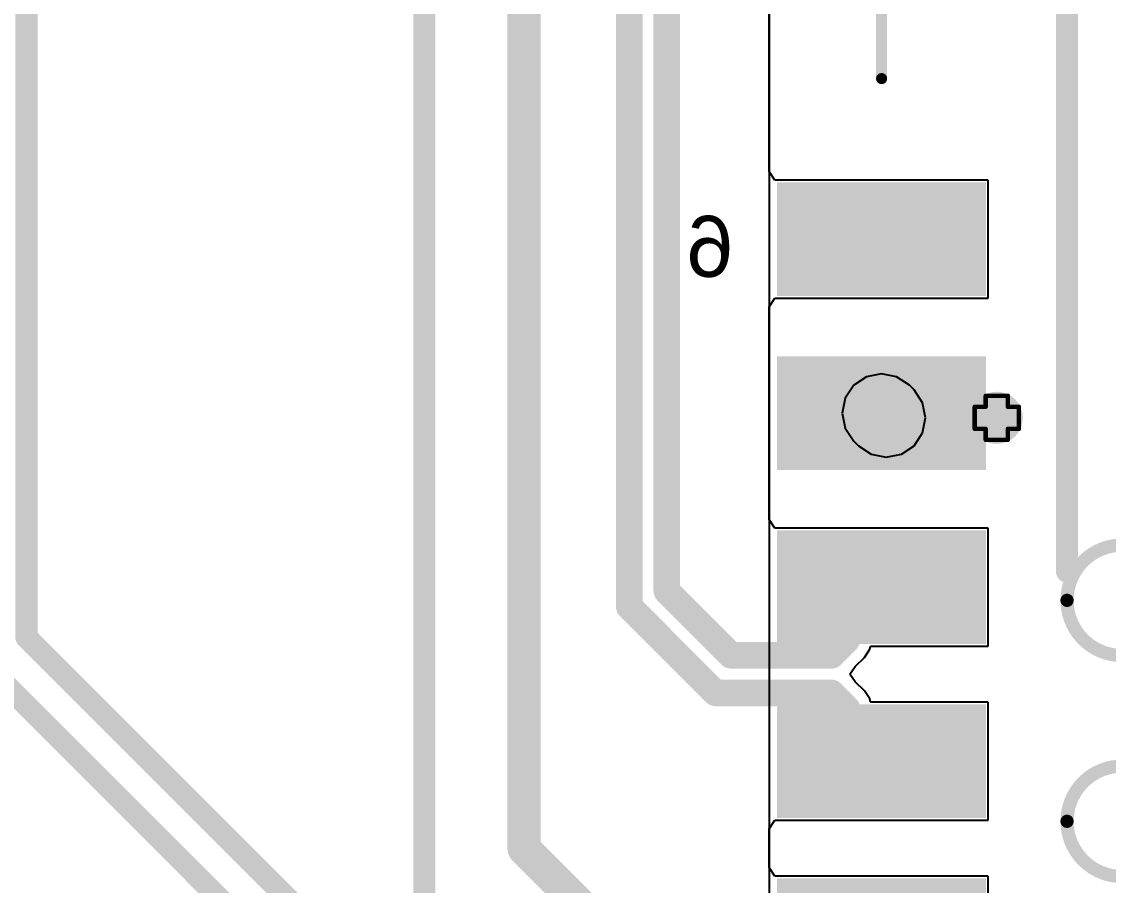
# Model space of a CAD drawing. Header units: inches. Extents: x -25 to 271, y -41 to 15.
# Drawn here: x 16.37 to 28.87, y -21.07 to -11.14 of the extents above; entities that cross this region are included whole.
import ezdxf

# ---------------------------------------------------------------- set-up
doc = ezdxf.new("R2010")
doc.units = ezdxf.units.IN
for name, color, linetype in [('Bottom Layer', 5, 'Continuous'), ('Bottom Overlay', 54, 'Continuous'), ('Bottom Paste', 16, 'Continuous'), ('Bottom Solder', 6, 'Continuous'), ('Dimensions', 6, 'Continuous'), ('Drill Drawing', 1, 'Continuous'), ('Top Layer', 1, 'Continuous'), ('Via Holes', 16, 'Continuous')]:
    doc.layers.add(name, color=color, linetype=linetype)
doc.styles.add('Arial', font='', dxfattribs={"height": 0.2})
doc.styles.get('Arial').set_extended_font_data('Arial')

# ---------------------------------------------------------------- blocks, each defined once
blk = doc.blocks.new('BL_R8812AF1_B_14')
at = {"layer": 'Bottom Layer'}
for points in [[(-14.6, 1.55), (-12.4, 1.55), (-12.4, 0.45), (-14.6, 0.45)], [(-14.6, -0.45), (-12.4, -0.45), (-12.4, -1.55), (-14.6, -1.55)], [(-14.6, -2.45), (-12.4, -2.45), (-12.4, -3.55), (-14.6, -3.55)], [(-14.6, -4.45), (-12.4, -4.45), (-12.4, -5.55), (-14.6, -5.55)]]:
    blk.add_hatch(color=5, dxfattribs=at).paths.add_polyline_path(points)
at = {"layer": 'Bottom Paste'}
for points in [[(-14.6, 1.55), (-12.4, 1.55), (-12.4, 0.45), (-14.6, 0.45)], [(-14.6, -0.45), (-12.4, -0.45), (-12.4, -1.55), (-14.6, -1.55)], [(-14.6, -2.45), (-12.4, -2.45), (-12.4, -3.55), (-14.6, -3.55)], [(-14.6, -4.45), (-12.4, -4.45), (-12.4, -5.55), (-14.6, -5.55)]]:
    blk.add_hatch(color=16, dxfattribs=at).paths.add_polyline_path(points)
at = {"layer": 'Bottom Solder'}
for points in [[(-14.702, 3.652), (-12.298, 3.652), (-12.298, 2.348), (-14.702, 2.348)], [(-14.702, 1.652), (-12.298, 1.652), (-12.298, 0.348), (-14.702, 0.348)], [(-14.702, -0.348), (-12.298, -0.348), (-12.298, -1.652), (-14.702, -1.652)], [(-14.702, -2.348), (-12.298, -2.348), (-12.298, -3.652), (-14.702, -3.652)], [(-14.702, -4.348), (-12.298, -4.348), (-12.298, -5.652), (-14.702, -5.652)]]:
    blk.add_hatch(color=6, dxfattribs=at).paths.add_polyline_path(points)
at = {"layer": 'Bottom Overlay'}
blk.add_lwpolyline([(-13.5, -6.846, 0.127, 0.127, 0), (-13.5, -8.9, 0.127, 0.127, 0)], format="xyseb", dxfattribs=at)
blk.add_lwpolyline([(-13.532, -6.846, 0.0635, 0.0635, 1), (-13.468, -6.846, 0.0635, 0.0635, 1)], format="xyseb", close=True, dxfattribs=at)
at = {"layer": 'Bottom Overlay', "style": 'Arial', "text_generation_flag": 2}
blk.add_text('6', height=0.7, rotation=180, dxfattribs=at).set_placement((-11.798, -4.568))

msp = doc.modelspace()

# ---------------------------------------------------------------- hatches: boundary and pattern name
at = {"layer": 'Bottom Layer'}
h = msp.add_hatch(color=5, dxfattribs=at)
edge = h.paths.add_edge_path()
edge.add_arc((27.584, -15.697), 0.3, 0, 360)
at = {"layer": 'Top Layer'}
h = msp.add_hatch(color=1, dxfattribs=at)
edge = h.paths.add_edge_path()
edge.add_arc((27.584, -15.697), 0.3, 0, 360)
at = {"layer": 'Via Holes'}
h = msp.add_hatch(color=7, dxfattribs=at)
edge = h.paths.add_edge_path()
edge.add_arc((27.584, -15.697), 0.15, 0, 360)

# ---------------------------------------------------------------- linework, layer by layer
at = {"layer": 'Bottom Layer'}
for p, q in [((24.968, -9.982), (24.968, -27.203)), ((24.968, -12.866), (24.968, -9.982)), ((25.033, -12.967), (24.968, -12.866)), ((25.095, -12.967), (25.033, -12.967)), ((27.487, -12.967), (25.095, -12.967)), ((27.487, -14.321), (27.487, -12.967)), ((24.968, -14.421), (25.033, -14.321)), ((25.033, -14.321), (25.095, -14.321)), ((25.095, -14.321), (27.487, -14.321)), ((24.968, -16.866), (24.968, -14.421)), ((26.086, -15.225), (25.939, -15.323)), ((26.26, -15.19), (26.086, -15.225)), ((26.433, -15.225), (26.26, -15.19)), ((26.58, -15.323), (26.433, -15.225)), ((25.939, -15.323), (25.841, -15.47)), ((26.634, -15.377), (26.58, -15.323)), ((25.841, -15.47), (25.806, -15.644)), ((26.732, -15.524), (26.634, -15.377)), ((26.766, -15.697), (26.732, -15.524)), ((25.806, -15.644), (25.841, -15.817)), ((26.732, -15.871), (26.766, -15.697)), ((25.841, -15.817), (25.939, -15.964)), ((25.939, -15.964), (25.993, -16.018)), ((26.634, -16.018), (26.732, -15.871)), ((25.993, -16.018), (26.14, -16.116)), ((26.487, -16.116), (26.634, -16.018)), ((26.14, -16.116), (26.313, -16.15)), ((26.313, -16.15), (26.487, -16.116)), ((25.033, -16.967), (24.968, -16.866)), ((27.487, -16.967), (25.033, -16.967)), ((27.487, -18.321), (27.487, -16.967)), ((26.063, -18.451), (26.125, -18.358)), ((26.125, -18.358), (26.133, -18.321)), ((26.133, -18.321), (27.487, -18.321)), ((25.958, -18.556), (26.063, -18.451)), ((26.063, -18.451), (26.063, -18.451)), ((25.895, -18.644), (25.958, -18.556)), ((25.958, -18.731), (25.895, -18.644)), ((26.063, -18.837), (25.958, -18.731)), ((26.125, -18.929), (26.063, -18.837)), ((26.063, -18.837), (26.063, -18.837)), ((26.133, -18.967), (26.125, -18.929)), ((27.487, -18.967), (26.133, -18.967)), ((27.487, -20.321), (27.487, -18.967)), ((24.968, -20.421), (25.033, -20.321)), ((25.033, -20.321), (27.487, -20.321)), ((24.968, -20.866), (24.968, -20.421)), ((25.033, -20.967), (24.968, -20.866)), ((27.487, -20.967), (25.033, -20.967)), ((27.487, -22.321), (27.487, -20.967))]:
    msp.add_line(p, q, dxfattribs=at)
for points in [[(16.429, -18.221, 0.254, 0.254, 0), (16.429, 2.889, 0.254, 0.254, 0)], [(21.002, -21.832, 0.254, 0.254, 0), (21.002, -3.863, 0.254, 0.254, 0)], [(22.149, -20.65, 0.381, 0.381, 0), (22.149, -8.156, 0.381, 0.381, 0)], [(23.359, -17.868, 0.305, 0.305, 0), (23.359, -9.05, 0.305, 0.305, 0)], [(23.79, -17.689, 0.305, 0.305, 0), (23.79, -9.229, 0.305, 0.305, 0)], [(26.26, -15.644, 0.635, 0.635, 0), (26.313, -15.697, 0.635, 0.635, 0)], [(23.79, -17.689, 0.305, 0.305, 0), (24.529, -18.428, 0.305, 0.305, 0)], [(25.862, -18.041, 0.305, 0.305, 0), (26.26, -17.644, 0.305, 0.305, 0)], [(23.359, -17.868, 0.305, 0.305, 0), (24.35, -18.859, 0.305, 0.305, 0)], [(25.862, -18.249, 0.305, 0.305, 0), (25.862, -18.041, 0.305, 0.305, 0)], [(16.429, -18.221, 0.254, 0.254, 0), (26.356, -28.148, 0.254, 0.254, 0)], [(25.683, -18.428, 0.305, 0.305, 0), (25.862, -18.249, 0.305, 0.305, 0)], [(15.875, -18.45, 0.254, 0.254, 0), (26.127, -28.702, 0.254, 0.254, 0)], [(24.529, -18.428, 0.305, 0.305, 0), (25.683, -18.428, 0.305, 0.305, 0)], [(24.35, -18.859, 0.305, 0.305, 0), (25.683, -18.859, 0.305, 0.305, 0)], [(25.683, -18.859, 0.305, 0.305, 0), (25.862, -19.038, 0.305, 0.305, 0)], [(25.862, -19.246, 0.305, 0.305, 0), (25.862, -19.038, 0.305, 0.305, 0)], [(25.862, -19.246, 0.305, 0.305, 0), (26.26, -19.644, 0.305, 0.305, 0)], [(22.149, -20.65, 0.381, 0.381, 0), (23.165, -21.666, 0.381, 0.381, 0)]]:
    msp.add_lwpolyline(points, format="xyseb", dxfattribs=at)
for points in [[(26.101, -15.644, 0.318, 0.318, 1), (26.418, -15.644, 0.318, 0.318, 1)], [(26.154, -15.697, 0.318, 0.318, 1), (26.472, -15.697, 0.318, 0.318, 1)], [(23.714, -17.689, 0.152, 0.152, 1), (23.867, -17.689, 0.152, 0.152, 1)], [(23.714, -17.689, 0.152, 0.152, 1), (23.867, -17.689, 0.152, 0.152, 1)], [(26.183, -17.644, 0.152, 0.152, 1), (26.336, -17.644, 0.152, 0.152, 1)], [(23.282, -17.868, 0.152, 0.152, 1), (23.435, -17.868, 0.152, 0.152, 1)], [(23.282, -17.868, 0.152, 0.152, 1), (23.435, -17.868, 0.152, 0.152, 1)], [(25.786, -18.041, 0.152, 0.152, 1), (25.938, -18.041, 0.152, 0.152, 1)], [(25.786, -18.041, 0.152, 0.152, 1), (25.938, -18.041, 0.152, 0.152, 1)], [(16.365, -18.221, 0.127, 0.127, 1), (16.492, -18.221, 0.127, 0.127, 1)], [(16.365, -18.221, 0.127, 0.127, 1), (16.492, -18.221, 0.127, 0.127, 1)], [(25.786, -18.249, 0.152, 0.152, 1), (25.938, -18.249, 0.152, 0.152, 1)], [(25.786, -18.249, 0.152, 0.152, 1), (25.938, -18.249, 0.152, 0.152, 1)], [(24.453, -18.428, 0.152, 0.152, 1), (24.605, -18.428, 0.152, 0.152, 1)], [(24.453, -18.428, 0.152, 0.152, 1), (24.605, -18.428, 0.152, 0.152, 1)], [(25.607, -18.428, 0.152, 0.152, 1), (25.76, -18.428, 0.152, 0.152, 1)], [(25.607, -18.428, 0.152, 0.152, 1), (25.76, -18.428, 0.152, 0.152, 1)], [(24.274, -18.859, 0.152, 0.152, 1), (24.427, -18.859, 0.152, 0.152, 1)], [(24.274, -18.859, 0.152, 0.152, 1), (24.427, -18.859, 0.152, 0.152, 1)], [(25.607, -18.859, 0.152, 0.152, 1), (25.76, -18.859, 0.152, 0.152, 1)], [(25.607, -18.859, 0.152, 0.152, 1), (25.76, -18.859, 0.152, 0.152, 1)], [(25.786, -19.038, 0.152, 0.152, 1), (25.938, -19.038, 0.152, 0.152, 1)], [(25.786, -19.038, 0.152, 0.152, 1), (25.938, -19.038, 0.152, 0.152, 1)], [(25.786, -19.246, 0.152, 0.152, 1), (25.938, -19.246, 0.152, 0.152, 1)], [(25.786, -19.246, 0.152, 0.152, 1), (25.938, -19.246, 0.152, 0.152, 1)], [(26.183, -19.644, 0.152, 0.152, 1), (26.336, -19.644, 0.152, 0.152, 1)], [(22.054, -20.65, 0.191, 0.191, 1), (22.244, -20.65, 0.191, 0.191, 1)], [(22.054, -20.65, 0.191, 0.191, 1), (22.244, -20.65, 0.191, 0.191, 1)]]:
    msp.add_lwpolyline(points, format="xyseb", close=True, dxfattribs=at)
at = {"layer": 'Dimensions'}
for points in [[(28.392, -17.465, 0.254, 0.254, 0), (28.392, -8.179, 0.254, 0.254, 0)], [(28.392, -17.795, 0.152, 0.152, -0.414214), (29.027, -17.16, 0.152, 0.152, 0)], [(28.392, -17.795, 0.152, 0.152, -0.414214), (29.027, -17.16, 0.152, 0.152, 0)], [(29.027, -18.43, 0.152, 0.152, -0.414214), (28.392, -17.795, 0.152, 0.152, 0)], [(29.027, -18.43, 0.152, 0.152, -0.414214), (28.392, -17.795, 0.152, 0.152, 0)], [(28.392, -20.335, 0.152, 0.152, -0.414214), (29.027, -19.7, 0.152, 0.152, 0)], [(28.392, -20.335, 0.152, 0.152, -0.414214), (29.027, -19.7, 0.152, 0.152, 0)], [(29.027, -20.97, 0.152, 0.152, -0.414214), (28.392, -20.335, 0.152, 0.152, 0)], [(29.027, -20.97, 0.152, 0.152, -0.414214), (28.392, -20.335, 0.152, 0.152, 0)]]:
    msp.add_lwpolyline(points, format="xyseb", dxfattribs=at)
for points in [[(28.329, -17.465, 0.127, 0.127, 1), (28.456, -17.465, 0.127, 0.127, 1)], [(28.354, -17.795, 0.0762, 0.0762, 1), (28.43, -17.795, 0.0762, 0.0762, 1)], [(28.354, -17.795, 0.0762, 0.0762, 1), (28.43, -17.795, 0.0762, 0.0762, 1)], [(28.354, -17.795, 0.0762, 0.0762, 1), (28.43, -17.795, 0.0762, 0.0762, 1)], [(28.354, -17.795, 0.0762, 0.0762, 1), (28.43, -17.795, 0.0762, 0.0762, 1)], [(28.354, -20.335, 0.0762, 0.0762, 1), (28.43, -20.335, 0.0762, 0.0762, 1)], [(28.354, -20.335, 0.0762, 0.0762, 1), (28.43, -20.335, 0.0762, 0.0762, 1)], [(28.354, -20.335, 0.0762, 0.0762, 1), (28.43, -20.335, 0.0762, 0.0762, 1)], [(28.354, -20.335, 0.0762, 0.0762, 1), (28.43, -20.335, 0.0762, 0.0762, 1)]]:
    msp.add_lwpolyline(points, format="xyseb", close=True, dxfattribs=at)
at = {"layer": 'Drill Drawing'}
for points in [[(27.457, -15.57, 0.0508, 0.0508, 0), (27.457, -15.443, 0.0508, 0.0508, 0)], [(27.457, -15.443, 0.0508, 0.0508, 0), (27.711, -15.443, 0.0508, 0.0508, 0)], [(27.711, -15.57, 0.0508, 0.0508, 0), (27.711, -15.443, 0.0508, 0.0508, 0)], [(27.33, -15.824, 0.0508, 0.0508, 0), (27.33, -15.57, 0.0508, 0.0508, 0)], [(27.33, -15.57, 0.0508, 0.0508, 0), (27.457, -15.57, 0.0508, 0.0508, 0)], [(27.711, -15.57, 0.0508, 0.0508, 0), (27.838, -15.57, 0.0508, 0.0508, 0)], [(27.838, -15.824, 0.0508, 0.0508, 0), (27.838, -15.57, 0.0508, 0.0508, 0)], [(27.33, -15.824, 0.0508, 0.0508, 0), (27.457, -15.824, 0.0508, 0.0508, 0)], [(27.457, -15.951, 0.0508, 0.0508, 0), (27.457, -15.824, 0.0508, 0.0508, 0)], [(27.711, -15.824, 0.0508, 0.0508, 0), (27.838, -15.824, 0.0508, 0.0508, 0)], [(27.711, -15.951, 0.0508, 0.0508, 0), (27.711, -15.824, 0.0508, 0.0508, 0)], [(27.457, -15.951, 0.0508, 0.0508, 0), (27.711, -15.951, 0.0508, 0.0508, 0)]]:
    msp.add_lwpolyline(points, format="xyseb", dxfattribs=at)
for points in [[(27.445, -15.443, 0.0254, 0.0254, 1), (27.47, -15.443, 0.0254, 0.0254, 1)], [(27.445, -15.443, 0.0254, 0.0254, 1), (27.47, -15.443, 0.0254, 0.0254, 1)], [(27.699, -15.443, 0.0254, 0.0254, 1), (27.724, -15.443, 0.0254, 0.0254, 1)], [(27.699, -15.443, 0.0254, 0.0254, 1), (27.724, -15.443, 0.0254, 0.0254, 1)], [(27.318, -15.57, 0.0254, 0.0254, 1), (27.343, -15.57, 0.0254, 0.0254, 1)], [(27.318, -15.57, 0.0254, 0.0254, 1), (27.343, -15.57, 0.0254, 0.0254, 1)], [(27.445, -15.57, 0.0254, 0.0254, 1), (27.47, -15.57, 0.0254, 0.0254, 1)], [(27.445, -15.57, 0.0254, 0.0254, 1), (27.47, -15.57, 0.0254, 0.0254, 1)], [(27.699, -15.57, 0.0254, 0.0254, 1), (27.724, -15.57, 0.0254, 0.0254, 1)], [(27.699, -15.57, 0.0254, 0.0254, 1), (27.724, -15.57, 0.0254, 0.0254, 1)], [(27.826, -15.57, 0.0254, 0.0254, 1), (27.851, -15.57, 0.0254, 0.0254, 1)], [(27.826, -15.57, 0.0254, 0.0254, 1), (27.851, -15.57, 0.0254, 0.0254, 1)], [(27.318, -15.824, 0.0254, 0.0254, 1), (27.343, -15.824, 0.0254, 0.0254, 1)], [(27.318, -15.824, 0.0254, 0.0254, 1), (27.343, -15.824, 0.0254, 0.0254, 1)], [(27.445, -15.824, 0.0254, 0.0254, 1), (27.47, -15.824, 0.0254, 0.0254, 1)], [(27.445, -15.824, 0.0254, 0.0254, 1), (27.47, -15.824, 0.0254, 0.0254, 1)], [(27.699, -15.824, 0.0254, 0.0254, 1), (27.724, -15.824, 0.0254, 0.0254, 1)], [(27.699, -15.824, 0.0254, 0.0254, 1), (27.724, -15.824, 0.0254, 0.0254, 1)], [(27.826, -15.824, 0.0254, 0.0254, 1), (27.851, -15.824, 0.0254, 0.0254, 1)], [(27.826, -15.824, 0.0254, 0.0254, 1), (27.851, -15.824, 0.0254, 0.0254, 1)], [(27.445, -15.951, 0.0254, 0.0254, 1), (27.47, -15.951, 0.0254, 0.0254, 1)], [(27.445, -15.951, 0.0254, 0.0254, 1), (27.47, -15.951, 0.0254, 0.0254, 1)], [(27.699, -15.951, 0.0254, 0.0254, 1), (27.724, -15.951, 0.0254, 0.0254, 1)], [(27.699, -15.951, 0.0254, 0.0254, 1), (27.724, -15.951, 0.0254, 0.0254, 1)]]:
    msp.add_lwpolyline(points, format="xyseb", close=True, dxfattribs=at)

# ---------------------------------------------------------------- block references
at = {"rotation": 180}
msp.add_blockref('BL_R8812AF1_B_14', (12.76, -18.644), dxfattribs=at)

doc.saveas('drawing.dxf')
